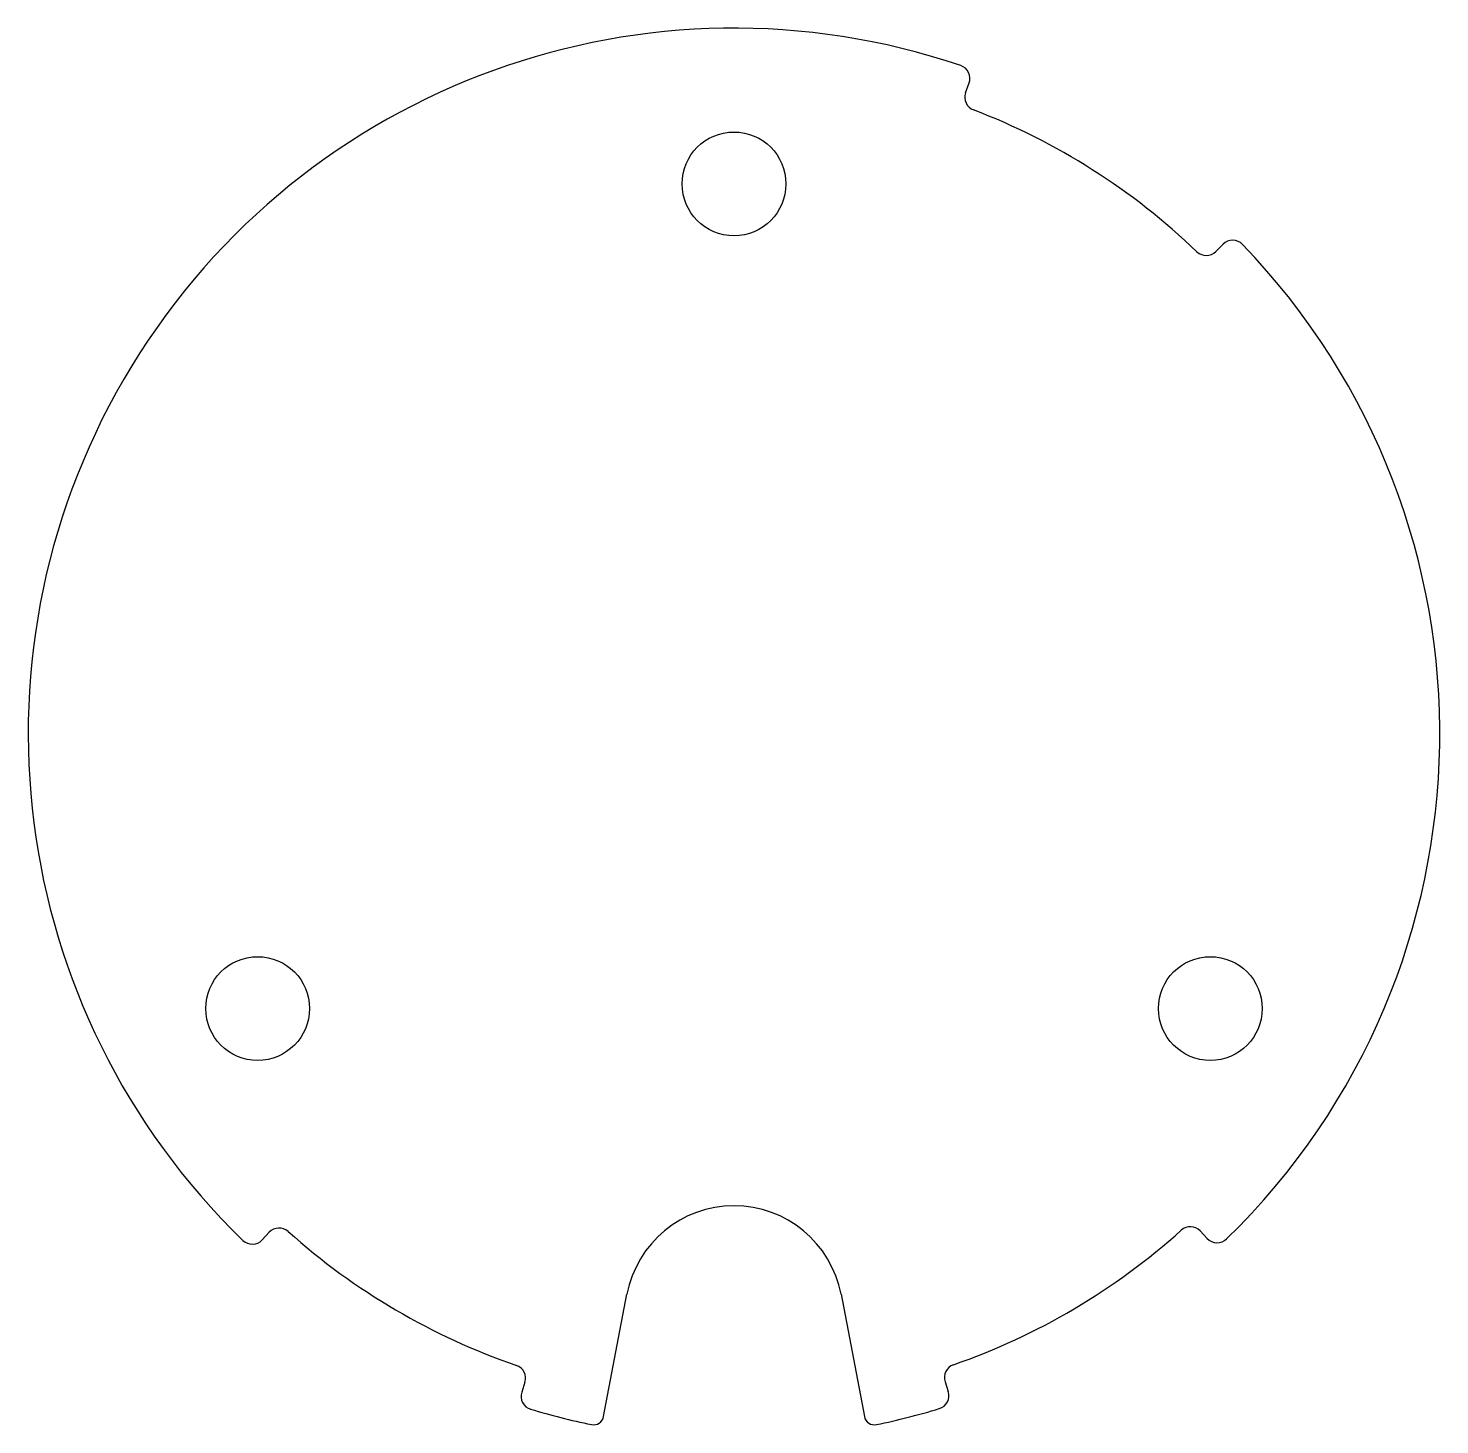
# Model space of a CAD drawing. Header units: millimetres. Extents: x -34 to 34, y -33.3 to 34.
import ezdxf

# ---------------------------------------------------------------- set-up
doc = ezdxf.new("R2010")
doc.units = ezdxf.units.MM

msp = doc.modelspace()

# ---------------------------------------------------------------- linework, layer by layer
at = {"color": 7, "linetype": 'Continuous', "lineweight": 25}
for p, q in [((11.16, 30.893), (11.33, 31.363)), ((23.214, 23.238), (23.568, 23.592)), ((-22.389, -24.034), (-22.73, -24.4)), ((22.459, -23.968), (22.801, -24.333)), ((-6.281, -32.905), (-5.157, -27.019)), ((5.157, -27.019), (6.281, -32.905)), ((-10.075, -31.263), (-10.228, -31.739)), ((10.166, -31.234), (10.321, -31.709))]:
    msp.add_line(p, q, dxfattribs=at)
for centre in [(0, 26.5), (-22.95, -13.25), (22.95, -13.25)]:
    msp.add_circle(centre, 2.5, dxfattribs=at)
for centre, radius, start, end in [((0, 0), 34.003, 71.25505, 225.91242), ((10.718, 31.584), 0.65, 340.13837, 71.25505), ((11.771, 30.672), 0.65, 160.13837, 249.0047), ((0, 0), 32.203, 46.16277, 69.0047), ((22.754, 23.697), 0.65, 226.16277, 315.0291), ((24.028, 23.132), 0.65, 43.91242, 135.0291), ((0, 0), 34.003, 314.25505, 43.91242), ((0, -28.004), 5.25, 10.80634, 169.19366), ((21.985, -24.413), 0.65, 43.13837, 132.0047), ((-23.206, -23.957), 0.65, 225.91242, 317.0291), ((-21.914, -24.477), 0.65, 48.16277, 137.0291), ((0, 0), 32.203, 228.16277, 251.0047), ((0, 0), 32.203, 289.16277, 312.0047), ((23.276, -23.889), 0.65, 223.13837, 314.25505), ((-10.693, -31.064), 0.65, 342.13837, 71.0047), ((10.784, -31.033), 0.65, 109.16277, 198.0291), ((-9.609, -31.939), 0.65, 162.13837, 253.25505), ((9.703, -31.911), 0.65, 286.91242, 18.0291), ((0, 0), 34.003, 253.25505, 258.33855), ((0, 0), 34.003, 281.66145, 286.91242), ((-6.772, -32.812), 0.5, 258.33855, 349.19366), ((6.772, -32.812), 0.5, 190.80634, 281.66145)]:
    msp.add_arc(centre, radius, start, end, dxfattribs=at)

doc.saveas('drawing.dxf')
